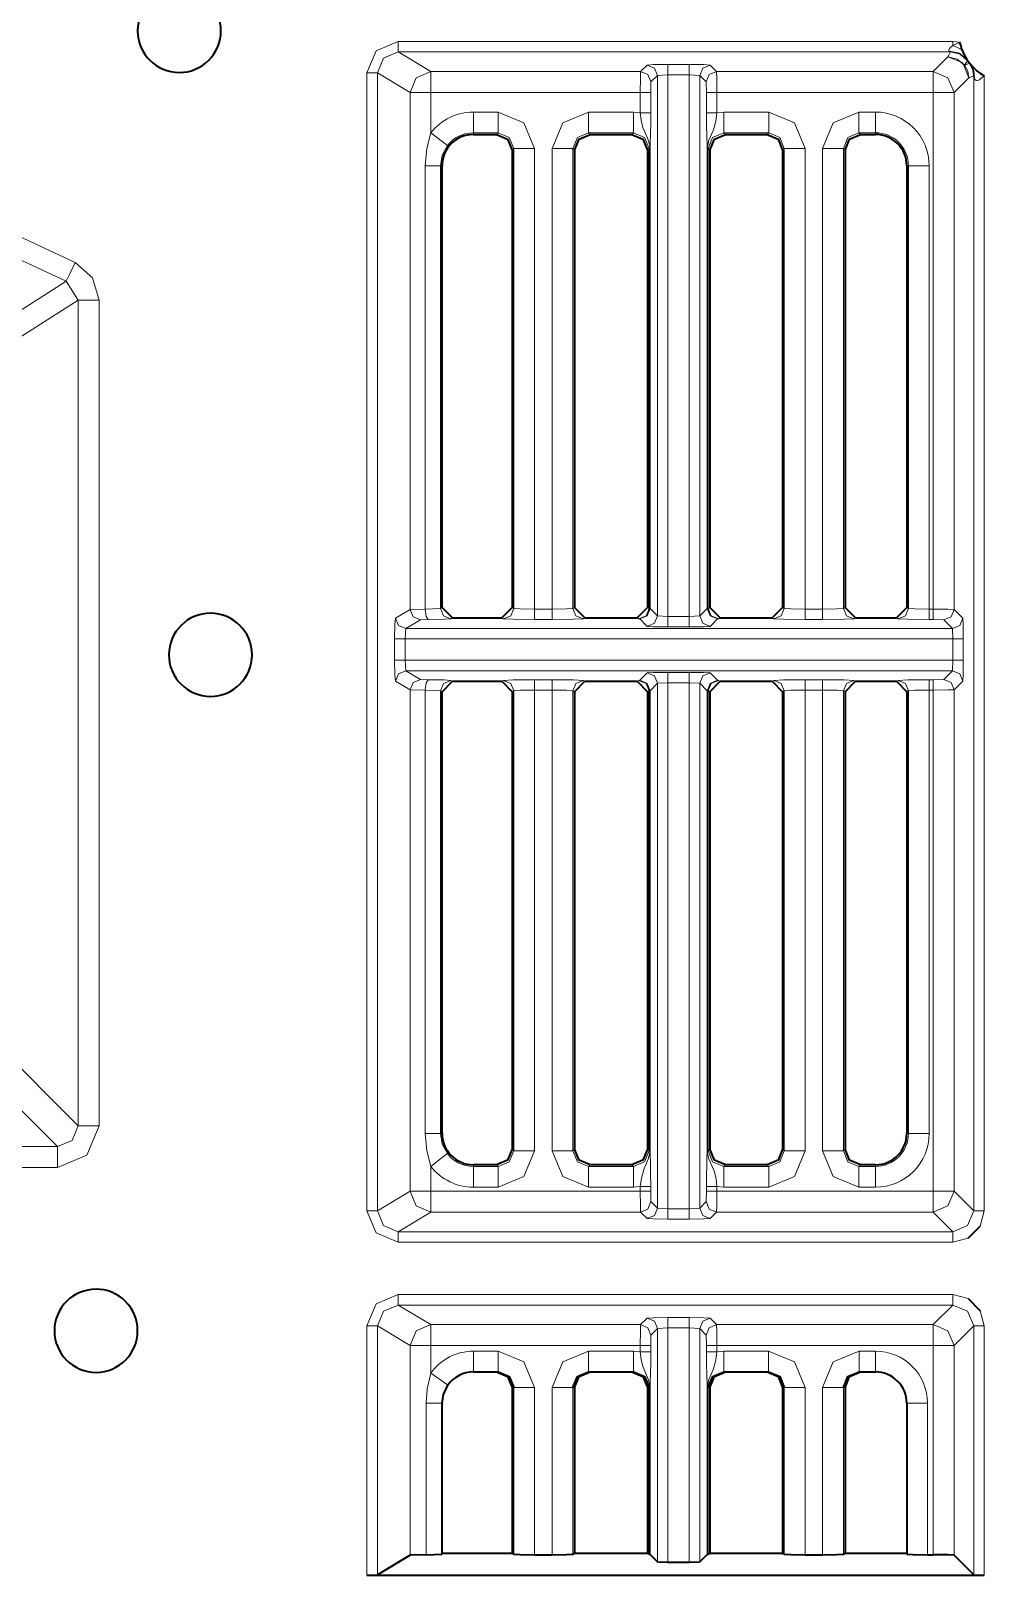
# Model space of a CAD drawing. Header units: millimetres. Extents: x 0 to 2941, y -405 to 1422.
# Drawn here: x 403.4 to 449.3, y 701.4 to 775.7 of the extents above; entities that cross this region are included whole.
import ezdxf

# ---------------------------------------------------------------- set-up
doc = ezdxf.new("R2010")
doc.units = ezdxf.units.MM
doc.layers.add('FINE', color=9, linetype='Continuous')
doc.layers.add('OUTLINE', color=7, linetype='Continuous')

msp = doc.modelspace()

# ---------------------------------------------------------------- linework, layer by layer
at = {"layer": 'FINE', "lineweight": 9}
for p, q in [((447.754, 775.177), (421.089, 775.177)), ((448.077, 775.142), (447.754, 775.177)), ((421.089, 774.678), (447.638, 774.678)), ((422.663, 773.734), (421.089, 774.678)), ((447.517, 774.441), (446.81, 773.734)), ((432.741, 773.734), (422.663, 773.734)), ((433.056, 774.049), (432.741, 773.734)), ((436.397, 773.734), (436.081, 774.049)), ((446.81, 773.734), (436.397, 773.734)), ((433.228, 772.734), (433.241, 773.234)), ((433.241, 773.234), (433.556, 773.55)), ((433.556, 773.55), (434.056, 773.575)), ((433.556, 747.558), (433.556, 773.55)), ((434.056, 773.575), (434.056, 747.532)), ((434.056, 773.575), (435.082, 773.575)), ((435.082, 773.575), (435.582, 773.55)), ((435.082, 747.532), (435.082, 773.575)), ((435.582, 773.55), (435.897, 773.234)), ((435.582, 773.55), (435.582, 747.558)), ((435.897, 773.234), (435.91, 772.734)), ((447.81, 772.734), (448.516, 773.441)), ((448.754, 773.521), (448.754, 718.953)), ((449.253, 718.953), (449.253, 773.533)), ((421.664, 772.734), (421.664, 747.873)), ((422.663, 772.734), (432.728, 772.734)), ((422.663, 770.786), (422.663, 772.734)), ((432.728, 772.734), (432.728, 771.758)), ((433.228, 771.758), (433.228, 772.734)), ((435.91, 772.734), (435.91, 771.758)), ((436.409, 772.734), (446.81, 772.734)), ((436.409, 771.758), (436.409, 772.734)), ((446.81, 772.734), (446.81, 747.886)), ((447.81, 747.873), (447.81, 772.734)), ((425.901, 771.789), (424.704, 771.789)), ((432.401, 771.789), (430.236, 771.789)), ((432.728, 771.758), (432.401, 771.789)), ((436.737, 771.789), (436.409, 771.758)), ((438.901, 771.789), (436.737, 771.789)), ((444.035, 771.789), (443.237, 771.789)), ((424.704, 770.709), (424.704, 770.79)), ((432.401, 770.79), (432.32, 770.709)), ((436.818, 770.709), (436.737, 770.79)), ((436.737, 770.79), (438.901, 770.79)), ((438.901, 770.79), (438.82, 770.709)), ((443.318, 770.709), (443.237, 770.79)), ((426.569, 769.96), (426.65, 770.041)), ((426.65, 770.041), (426.65, 747.923)), ((427.649, 747.886), (427.649, 770.041)), ((428.489, 770.041), (428.489, 747.886)), ((433.069, 769.96), (433.15, 770.041)), ((433.15, 770.041), (433.15, 747.923)), ((433.182, 770.041), (433.182, 747.915)), ((433.199, 747.915), (433.199, 770.041)), ((435.939, 770.041), (435.939, 747.915)), ((435.955, 747.915), (435.955, 770.041)), ((435.987, 770.041), (436.069, 769.96)), ((439.569, 769.96), (439.65, 770.041)), ((439.65, 770.041), (439.65, 747.923)), ((441.489, 770.041), (441.489, 747.886)), ((442.487, 770.041), (442.569, 769.96)), ((442.487, 747.923), (442.487, 770.041)), ((405.559, 764.559), (395.655, 769.177)), ((422.391, 769.209), (422.391, 747.885)), ((423.119, 769.209), (423.204, 769.209)), ((423.119, 747.921), (423.119, 769.209)), ((445.535, 769.209), (445.616, 769.209)), ((445.616, 769.209), (445.616, 747.923)), ((446.615, 747.886), (446.615, 769.209)), ((395.233, 768.272), (405.137, 763.654)), ((405.137, 763.654), (382.965, 749.529)), ((405.137, 763.654), (405.713, 762.749)), ((383.541, 748.624), (405.713, 762.749)), ((405.713, 762.749), (405.713, 723.042)), ((406.711, 723.042), (406.711, 762.749)), ((421.664, 747.873), (420.963, 747.453)), ((422.391, 747.885), (421.664, 747.873)), ((423.119, 747.921), (422.391, 747.885)), ((423.204, 747.964), (423.119, 747.921)), ((426.65, 747.923), (426.569, 747.964)), ((428.489, 747.886), (427.649, 747.886)), ((429.569, 747.964), (429.487, 747.923)), ((433.15, 747.923), (433.069, 747.964)), ((433.182, 747.915), (433.15, 747.923)), ((433.556, 747.558), (433.199, 747.915)), ((435.939, 747.915), (435.582, 747.558)), ((435.987, 747.923), (435.955, 747.915)), ((439.65, 747.923), (439.569, 747.964)), ((441.489, 747.886), (440.649, 747.886)), ((442.569, 747.964), (442.487, 747.923)), ((445.616, 747.923), (445.535, 747.964)), ((446.81, 747.886), (446.615, 747.886)), ((448.23, 747.453), (447.81, 747.873)), ((421.462, 746.953), (422.163, 747.373)), ((422.163, 747.373), (422.527, 747.386)), ((423.618, 747.421), (423.704, 747.464)), ((426.069, 747.464), (426.151, 747.423)), ((427.649, 747.386), (428.489, 747.386)), ((429.987, 747.423), (430.069, 747.464)), ((434.056, 747.532), (433.556, 747.558)), ((435.082, 747.532), (434.056, 747.532)), ((435.582, 747.558), (435.082, 747.532)), ((436.487, 747.423), (436.569, 747.464)), ((440.649, 747.386), (441.489, 747.386)), ((442.987, 747.423), (443.069, 747.464)), ((445.035, 747.464), (445.117, 747.423)), ((446.615, 747.386), (446.81, 747.386)), ((446.81, 747.386), (447.31, 747.373)), ((447.31, 747.373), (447.73, 746.953)), ((420.92, 746.453), (420.92, 745.427)), ((447.756, 746.453), (421.42, 746.453)), ((421.462, 746.953), (447.73, 746.953)), ((447.73, 746.953), (447.756, 746.453)), ((447.756, 746.453), (447.756, 745.427)), ((448.255, 745.427), (448.255, 746.453)), ((405.713, 723.042), (383.541, 745.214)), ((421.42, 745.427), (447.756, 745.427)), ((421.462, 744.928), (421.42, 745.427)), ((447.73, 744.928), (421.462, 744.928)), ((422.163, 744.507), (421.462, 744.928)), ((433.056, 744.823), (432.699, 744.466)), ((435.082, 744.848), (434.056, 744.848)), ((436.439, 744.466), (436.081, 744.823)), ((447.73, 744.928), (447.31, 744.508)), ((447.756, 745.427), (447.73, 744.928)), ((420.963, 744.428), (421.664, 744.008)), ((421.664, 744.008), (421.664, 719.897)), ((421.664, 744.008), (422.391, 743.996)), ((422.391, 743.996), (423.119, 743.96)), ((422.391, 743.996), (422.391, 722.672)), ((423.704, 744.417), (423.618, 744.46)), ((426.151, 744.458), (426.069, 744.417)), ((427.649, 721.84), (427.649, 743.995)), ((427.649, 743.995), (428.489, 743.995)), ((428.489, 743.995), (428.489, 721.84)), ((430.069, 744.417), (429.987, 744.458)), ((432.651, 744.458), (432.569, 744.417)), ((432.699, 744.466), (432.651, 744.458)), ((433.199, 743.966), (433.556, 744.323)), ((433.556, 744.323), (434.056, 744.349)), ((433.556, 719.082), (433.556, 744.323)), ((434.056, 744.349), (434.056, 719.056)), ((434.056, 744.349), (435.082, 744.349)), ((435.082, 719.056), (435.082, 744.349)), ((435.082, 744.349), (435.582, 744.323)), ((435.582, 744.323), (435.582, 719.082)), ((435.582, 744.323), (435.939, 743.966)), ((436.487, 744.458), (436.439, 744.466)), ((436.569, 744.417), (436.487, 744.458)), ((439.151, 744.458), (439.069, 744.417)), ((441.489, 744.495), (440.649, 744.495)), ((441.489, 743.995), (441.489, 721.84)), ((443.069, 744.417), (442.987, 744.458)), ((445.117, 744.458), (445.035, 744.417)), ((446.81, 744.495), (446.615, 744.495)), ((446.615, 722.672), (446.615, 743.995)), ((446.615, 743.995), (446.81, 743.995)), ((447.31, 744.508), (446.81, 744.495)), ((446.81, 743.995), (446.81, 719.897)), ((447.81, 744.008), (448.23, 744.428)), ((447.81, 719.897), (447.81, 744.008)), ((423.119, 722.672), (423.119, 743.96)), ((423.119, 743.96), (423.204, 743.917)), ((429.487, 743.958), (429.569, 743.917)), ((433.15, 743.958), (433.182, 743.966)), ((433.199, 721.84), (433.199, 743.966)), ((435.939, 743.966), (435.939, 721.84)), ((435.955, 721.84), (435.955, 743.966)), ((435.955, 743.966), (435.987, 743.958)), ((435.987, 721.84), (435.987, 743.958)), ((435.987, 743.958), (436.069, 743.917)), ((442.487, 743.958), (442.569, 743.917)), ((445.535, 743.917), (445.616, 743.958)), ((445.616, 743.958), (445.616, 722.672)), ((423.204, 722.672), (423.119, 722.672)), ((445.616, 722.672), (445.535, 722.672)), ((426.65, 721.84), (426.569, 721.921)), ((433.15, 721.84), (433.069, 721.921)), ((436.069, 721.921), (435.987, 721.84)), ((439.65, 721.84), (439.569, 721.921)), ((399.71, 721.046), (404.715, 721.046)), ((422.663, 719.897), (422.663, 721.094)), ((424.704, 721.091), (424.704, 721.172)), ((425.901, 721.091), (424.704, 721.091)), ((425.82, 721.172), (425.901, 721.091)), ((430.236, 721.091), (430.318, 721.172)), ((432.401, 721.091), (430.236, 721.091)), ((432.32, 721.172), (432.401, 721.091)), ((436.737, 721.091), (436.818, 721.172)), ((438.901, 721.091), (436.737, 721.091)), ((438.82, 721.172), (438.901, 721.091)), ((444.035, 721.172), (444.035, 721.091)), ((421.664, 719.897), (420.089, 718.952)), ((433.228, 719.897), (433.228, 720.123)), ((433.241, 719.397), (433.228, 719.897)), ((435.91, 719.897), (435.897, 719.397)), ((435.91, 720.123), (435.91, 719.897)), ((436.409, 719.897), (436.409, 720.123)), ((436.409, 720.123), (436.737, 720.092)), ((446.81, 719.897), (436.409, 719.897)), ((436.737, 720.092), (438.901, 720.092)), ((443.237, 720.092), (444.035, 720.092)), ((448.754, 718.953), (447.81, 719.897)), ((421.089, 717.953), (422.663, 718.897)), ((422.663, 718.897), (432.741, 718.897)), ((432.741, 718.897), (433.056, 718.582)), ((433.556, 719.082), (433.241, 719.397)), ((434.056, 719.056), (433.556, 719.082)), ((435.082, 719.056), (434.056, 719.056)), ((435.582, 719.082), (435.082, 719.056)), ((435.897, 719.397), (435.582, 719.082)), ((436.081, 718.582), (436.397, 718.897)), ((436.397, 718.897), (446.81, 718.897)), ((446.81, 718.897), (447.754, 717.953)), ((449.066, 718.226), (449.253, 718.953)), ((434.056, 718.556), (435.082, 718.556)), ((447.754, 717.953), (421.089, 717.953)), ((421.089, 717.454), (447.754, 717.454)), ((447.754, 717.454), (448.481, 717.641)), ((447.754, 714.927), (421.089, 714.927)), ((447.754, 714.428), (446.81, 713.484)), ((448.481, 714.739), (447.754, 714.927)), ((433.056, 713.799), (432.741, 713.484)), ((435.082, 713.824), (434.056, 713.824)), ((436.397, 713.484), (436.081, 713.799)), ((449.253, 713.428), (449.066, 714.155)), ((419.589, 713.428), (419.589, 701.44)), ((432.741, 713.484), (422.663, 713.484)), ((433.241, 712.984), (433.556, 713.299)), ((433.556, 713.299), (434.056, 713.325)), ((433.556, 702.082), (433.556, 713.299)), ((434.056, 713.325), (434.056, 702.069)), ((434.056, 713.325), (435.082, 713.325)), ((435.082, 702.069), (435.082, 713.325)), ((435.082, 713.325), (435.582, 713.299)), ((435.582, 713.299), (435.582, 702.082)), ((446.81, 713.484), (436.397, 713.484)), ((449.253, 701.44), (449.253, 713.428)), ((421.664, 712.484), (421.664, 702.397)), ((432.396, 712.208), (430.241, 712.208)), ((432.728, 712.177), (432.396, 712.208)), ((432.728, 712.484), (432.728, 712.177)), ((435.91, 712.484), (435.91, 712.177)), ((436.409, 712.177), (436.409, 712.484)), ((436.409, 712.484), (446.81, 712.484)), ((436.741, 712.208), (436.409, 712.177)), ((438.896, 712.208), (436.741, 712.208)), ((444.035, 712.208), (443.241, 712.208)), ((446.81, 712.484), (446.81, 702.422)), ((447.81, 702.397), (447.81, 712.484)), ((427.649, 702.422), (427.649, 710.459)), ((428.489, 710.459), (428.489, 702.422)), ((433.069, 710.459), (433.15, 710.459)), ((433.15, 710.459), (433.15, 702.447)), ((433.182, 710.459), (433.182, 702.442)), ((433.199, 702.439), (433.199, 710.459)), ((435.939, 710.459), (435.939, 702.439)), ((435.955, 702.442), (435.955, 710.459)), ((440.649, 702.422), (440.649, 710.459)), ((441.489, 710.459), (441.489, 702.422)), ((422.433, 709.708), (422.433, 702.422)), ((446.535, 702.422), (446.535, 709.708))]:
    msp.add_line(p, q, dxfattribs=at)
for points in [[(421.089, 775.177), (420.029, 774.739), (419.589, 773.679)], [(421.089, 775.177), (421.089, 774.829), (421.089, 774.678)], [(447.754, 775.177), (447.754, 775.078), (447.754, 774.982)], [(420.089, 773.679), (420.382, 774.385), (421.089, 774.678)], [(447.638, 774.678), (447.546, 774.498), (447.517, 774.441)], [(448.317, 774.041), (447.964, 774.335), (447.517, 774.441)], [(447.517, 774.441), (448.223, 774.148), (448.516, 773.441)], [(447.754, 774.982), (447.645, 774.892), (447.595, 774.838), (447.563, 774.784), (447.56, 774.775), (447.561, 774.74), (447.582, 774.713), (447.589, 774.709), (447.602, 774.702), (447.632, 774.683), (447.638, 774.678)], [(447.589, 774.709), (448.068, 774.623), (448.425, 774.321)], [(448.457, 774.251), (448.1, 774.564), (447.638, 774.678)], [(448.077, 775.142), (448.07, 775.139), (447.754, 774.982)], [(447.754, 774.982), (447.981, 774.884), (448.193, 774.767)], [(422.663, 773.734), (421.956, 773.441), (421.664, 772.734)], [(422.663, 773.734), (422.663, 773.432), (422.663, 772.734)], [(432.741, 773.734), (432.732, 773.432), (432.728, 772.734)], [(433.241, 773.234), (433.094, 773.587), (432.741, 773.734)], [(435.082, 774.075), (434.056, 774.075), (433.358, 774.067), (433.056, 774.049)], [(433.556, 773.55), (433.41, 773.903), (433.056, 774.049)], [(434.056, 773.575), (434.056, 773.924), (434.056, 774.075)], [(435.082, 773.575), (435.082, 773.924), (435.082, 774.075)], [(436.081, 774.049), (435.78, 774.067), (435.082, 774.075)], [(435.582, 773.55), (435.728, 773.903), (436.081, 774.049)], [(435.897, 773.234), (436.043, 773.587), (436.397, 773.734)], [(436.409, 772.734), (436.406, 773.432), (436.397, 773.734)], [(446.81, 773.734), (446.81, 773.432), (446.81, 772.734)], [(447.81, 772.734), (447.517, 773.441), (446.81, 773.734)], [(448.317, 774.041), (448.347, 774.087), (448.409, 774.18), (448.457, 774.251)], [(448.54, 774.139), (448.371, 774.064), (448.317, 774.041)], [(448.317, 774.041), (448.465, 773.757), (448.516, 773.441)], [(448.457, 774.251), (448.434, 774.304), (448.425, 774.321)], [(448.611, 774.072), (448.585, 774.099), (448.54, 774.139)], [(448.54, 774.139), (448.699, 773.848), (448.754, 773.521)], [(448.611, 774.072), (448.764, 773.774), (448.785, 773.425)], [(419.589, 773.679), (419.935, 773.679), (420.089, 773.679)], [(419.589, 773.679), (419.589, 718.952), (420.029, 717.893), (421.089, 717.454)], [(420.089, 718.952), (420.089, 773.679), (421.664, 772.734)], [(448.516, 773.441), (448.713, 773.507), (448.754, 773.521)], [(448.754, 773.521), (448.758, 773.513), (448.768, 773.481), (448.785, 773.425)], [(448.785, 773.425), (448.811, 773.367), (448.847, 773.327), (448.897, 773.308), (448.94, 773.31), (449.026, 773.343), (449.059, 773.362), (449.199, 773.477), (449.245, 773.524), (449.253, 773.533)], [(421.664, 772.734), (421.971, 772.734), (422.663, 772.734)], [(433.228, 772.734), (433.077, 772.734), (432.728, 772.734)], [(435.91, 772.734), (436.061, 772.734), (436.409, 772.734)], [(447.81, 772.734), (447.508, 772.734), (446.81, 772.734)], [(424.704, 770.79), (424.704, 771.1), (424.704, 771.789)], [(425.901, 771.789), (425.901, 771.1), (425.901, 770.79)], [(427.649, 770.041), (427.137, 771.277), (425.901, 771.789)], [(430.236, 771.789), (429.001, 771.277), (428.489, 770.041)], [(430.236, 771.789), (430.236, 771.1), (430.236, 770.79)], [(432.401, 771.789), (432.401, 771.1), (432.401, 770.79)], [(433.228, 771.758), (433.077, 771.758), (432.728, 771.758)], [(432.728, 771.758), (432.771, 771.394), (432.849, 771.051), (433.074, 770.533), (433.125, 770.396), (433.154, 770.289), (433.178, 770.144), (433.182, 770.074), (433.182, 770.041)], [(433.199, 770.041), (433.199, 770.053), (433.199, 770.081), (433.201, 770.14), (433.202, 770.189), (433.205, 770.263), (433.219, 770.757), (433.226, 771.228), (433.228, 771.758)], [(435.91, 771.758), (436.061, 771.758), (436.409, 771.758)], [(435.91, 771.758), (435.913, 771.166), (435.922, 770.618), (435.935, 770.21), (435.938, 770.102), (435.939, 770.068), (435.939, 770.041)], [(435.955, 770.041), (435.958, 770.111), (435.967, 770.198), (436.027, 770.437), (436.248, 770.937), (436.359, 771.351), (436.409, 771.758)], [(436.737, 771.789), (436.737, 771.1), (436.737, 770.79)], [(438.901, 771.789), (438.901, 771.1), (438.901, 770.79)], [(440.649, 747.886), (440.649, 770.041), (440.137, 771.277), (438.901, 771.789)], [(443.237, 771.789), (442, 771.277), (441.489, 770.041)], [(443.237, 771.789), (443.237, 771.1), (443.237, 770.79)], [(444.035, 771.789), (444.035, 771.1), (444.035, 770.79)], [(422.663, 770.786), (422.459, 770.029), (422.391, 769.209)], [(423.453, 770.176), (423.207, 770.365), (422.663, 770.786)], [(424.704, 770.79), (425.901, 770.79), (425.82, 770.709)], [(425.901, 770.79), (426.432, 770.572), (426.65, 770.041)], [(429.487, 770.041), (429.706, 770.572), (430.236, 770.79)], [(430.318, 770.709), (430.236, 770.79), (432.401, 770.79)], [(432.401, 770.79), (432.932, 770.572), (433.15, 770.041)], [(435.987, 770.041), (436.206, 770.572), (436.737, 770.79)], [(438.901, 770.79), (439.432, 770.572), (439.65, 770.041)], [(442.487, 770.041), (442.706, 770.572), (443.237, 770.79)], [(443.237, 770.79), (444.035, 770.79), (444.035, 770.709)], [(423.119, 769.209), (423.202, 769.712), (423.453, 770.176)], [(427.649, 770.041), (426.96, 770.041), (426.65, 770.041)], [(429.487, 770.041), (429.177, 770.041), (428.489, 770.041)], [(429.487, 747.923), (429.487, 770.041), (429.569, 769.96)], [(433.182, 770.041), (433.161, 770.041), (433.15, 770.041)], [(433.199, 770.041), (433.194, 770.041), (433.182, 770.041)], [(435.939, 770.041), (435.944, 770.041), (435.955, 770.041)], [(435.987, 770.041), (435.977, 770.041), (435.955, 770.041)], [(436.069, 747.964), (435.987, 747.923), (435.987, 770.041)], [(440.649, 770.041), (439.96, 770.041), (439.65, 770.041)], [(441.489, 770.041), (442.177, 770.041), (442.487, 770.041)], [(423.119, 769.209), (422.901, 769.209), (422.391, 769.209)], [(445.616, 769.209), (445.926, 769.209), (446.615, 769.209)], [(405.559, 764.559), (405.268, 763.937), (405.137, 763.654)], [(406.711, 762.749), (406.399, 763.822), (405.559, 764.559)], [(406.711, 762.749), (406.025, 762.749), (405.713, 762.749)], [(421.664, 747.873), (421.81, 747.52), (422.163, 747.373)], [(422.391, 747.885), (422.432, 747.536), (422.527, 747.386)], [(423.119, 747.921), (423.265, 747.568), (423.618, 747.421)], [(426.65, 747.923), (426.504, 747.57), (426.151, 747.423)], [(427.649, 747.886), (426.96, 747.897), (426.65, 747.923)], [(427.649, 747.886), (427.649, 747.537), (427.649, 747.386)], [(429.487, 747.923), (429.177, 747.897), (428.489, 747.886)], [(428.489, 747.886), (428.489, 747.537), (428.489, 747.386)], [(429.487, 747.923), (429.634, 747.57), (429.987, 747.423)], [(433.15, 747.923), (433.004, 747.57), (432.651, 747.423)], [(433.199, 747.915), (433.052, 747.562), (432.699, 747.415)], [(433.182, 747.915), (433.04, 747.563), (432.699, 747.415)], [(433.199, 747.915), (433.194, 747.915), (433.182, 747.915)], [(435.939, 747.915), (436.085, 747.562), (436.439, 747.415)], [(435.955, 747.915), (435.944, 747.915), (435.939, 747.915)], [(435.955, 747.915), (436.098, 747.563), (436.439, 747.415)], [(435.987, 747.923), (436.134, 747.57), (436.487, 747.423)], [(439.151, 747.423), (439.504, 747.57), (439.65, 747.923)], [(440.649, 747.886), (439.96, 747.897), (439.65, 747.923)], [(440.649, 747.886), (440.649, 747.537), (440.649, 747.386)], [(442.487, 747.923), (442.177, 747.897), (441.489, 747.886)], [(441.489, 747.886), (441.489, 747.537), (441.489, 747.386)], [(442.487, 747.923), (442.634, 747.57), (442.987, 747.423)], [(445.117, 747.423), (445.469, 747.57), (445.616, 747.923)], [(446.615, 747.886), (445.926, 747.897), (445.616, 747.923)], [(446.615, 747.386), (446.615, 747.537), (446.615, 747.886)], [(446.81, 747.886), (446.81, 747.537), (446.81, 747.386)], [(447.81, 747.873), (447.508, 747.882), (446.81, 747.886)], [(447.81, 747.873), (447.663, 747.52), (447.31, 747.373)], [(420.963, 747.453), (420.933, 747.151), (420.92, 746.453)], [(420.963, 747.453), (421.109, 747.1), (421.462, 746.953)], [(422.527, 747.386), (423.292, 747.399), (423.618, 747.421)], [(426.151, 747.423), (426.616, 747.397), (427.649, 747.386)], [(428.489, 747.386), (429.521, 747.397), (429.987, 747.423)], [(432.569, 747.464), (432.651, 747.423), (432.699, 747.415)], [(432.699, 747.415), (433.056, 747.058), (433.358, 747.04), (434.056, 747.032)], [(433.556, 747.558), (433.41, 747.205), (433.056, 747.058)], [(434.056, 747.532), (434.056, 747.184), (434.056, 747.032)], [(434.056, 747.032), (435.082, 747.032), (435.78, 747.04), (436.081, 747.058)], [(435.082, 747.532), (435.082, 747.184), (435.082, 747.032)], [(435.582, 747.558), (435.728, 747.205), (436.081, 747.058)], [(436.081, 747.058), (436.439, 747.415), (436.487, 747.423)], [(439.069, 747.464), (439.151, 747.423), (439.616, 747.397), (440.649, 747.386)], [(441.489, 747.386), (442.521, 747.397), (442.987, 747.423)], [(445.117, 747.423), (445.582, 747.397), (446.615, 747.386)], [(448.23, 747.453), (448.083, 747.1), (447.73, 746.953)], [(448.255, 746.453), (448.248, 747.151), (448.23, 747.453)], [(420.92, 746.453), (421.074, 746.453), (421.42, 746.453)], [(421.42, 745.427), (421.42, 746.453), (421.462, 746.953)], [(448.255, 746.453), (448.104, 746.453), (447.756, 746.453)], [(420.92, 745.427), (421.074, 745.427), (421.42, 745.427)], [(420.92, 745.427), (420.933, 744.73), (420.963, 744.428)], [(420.963, 744.428), (421.109, 744.781), (421.462, 744.928)], [(434.056, 744.848), (433.358, 744.841), (433.056, 744.823)], [(433.056, 744.823), (433.41, 744.677), (433.556, 744.323)], [(434.056, 744.848), (434.056, 744.698), (434.056, 744.349)], [(435.082, 744.848), (435.082, 744.698), (435.082, 744.349)], [(436.081, 744.823), (435.78, 744.841), (435.082, 744.848)], [(436.081, 744.823), (435.728, 744.677), (435.582, 744.323)], [(448.23, 744.428), (448.083, 744.781), (447.73, 744.928)], [(448.255, 745.427), (448.104, 745.427), (447.756, 745.427)], [(448.23, 744.428), (448.248, 744.73), (448.255, 745.427)], [(382.543, 744.216), (404.715, 722.044), (399.71, 722.044)], [(421.664, 744.008), (421.81, 744.361), (422.163, 744.507)], [(423.618, 744.46), (423.292, 744.482), (422.527, 744.495), (422.163, 744.507)], [(422.391, 743.996), (422.432, 744.345), (422.527, 744.495)], [(423.119, 743.96), (423.265, 744.313), (423.618, 744.46)], [(428.489, 744.495), (427.649, 744.495), (426.616, 744.484), (426.151, 744.458)], [(426.151, 744.458), (426.504, 744.311), (426.65, 743.958)], [(426.65, 743.958), (426.96, 743.984), (427.649, 743.995)], [(427.649, 744.495), (427.649, 744.344), (427.649, 743.995)], [(428.489, 744.495), (428.489, 744.344), (428.489, 743.995)], [(429.987, 744.458), (429.521, 744.484), (428.489, 744.495)], [(428.489, 743.995), (429.177, 743.984), (429.487, 743.958)], [(429.987, 744.458), (429.634, 744.311), (429.487, 743.958)], [(432.651, 744.458), (433.004, 744.311), (433.15, 743.958)], [(432.699, 744.466), (433.052, 744.319), (433.199, 743.966)], [(432.699, 744.466), (433.04, 744.318), (433.182, 743.966)], [(436.439, 744.466), (436.085, 744.319), (435.939, 743.966)], [(436.439, 744.466), (436.098, 744.318), (435.955, 743.966)], [(436.487, 744.458), (436.134, 744.311), (435.987, 743.958)], [(440.649, 744.495), (439.616, 744.484), (439.151, 744.458)], [(439.65, 743.958), (439.504, 744.311), (439.151, 744.458)], [(439.65, 743.958), (439.96, 743.984), (440.649, 743.995)], [(440.649, 743.995), (440.649, 744.344), (440.649, 744.495)], [(440.649, 721.84), (440.649, 743.995), (441.489, 743.995)], [(441.489, 743.995), (441.489, 744.344), (441.489, 744.495)], [(442.987, 744.458), (442.521, 744.484), (441.489, 744.495)], [(441.489, 743.995), (442.177, 743.984), (442.487, 743.958)], [(442.987, 744.458), (442.634, 744.311), (442.487, 743.958)], [(446.615, 744.495), (445.582, 744.484), (445.117, 744.458)], [(445.616, 743.958), (445.469, 744.311), (445.117, 744.458)], [(445.616, 743.958), (445.926, 743.984), (446.615, 743.995)], [(446.615, 743.995), (446.615, 744.344), (446.615, 744.495)], [(446.81, 743.995), (446.81, 744.344), (446.81, 744.495)], [(446.81, 743.995), (447.508, 743.999), (447.81, 744.008)], [(447.81, 744.008), (447.663, 744.361), (447.31, 744.508)], [(426.569, 743.917), (426.65, 743.958), (426.65, 721.84)], [(429.569, 721.921), (429.487, 721.84), (429.487, 743.958)], [(433.182, 743.966), (433.182, 721.84), (433.18, 721.769), (433.171, 721.683), (433.111, 721.443), (432.89, 720.944), (432.778, 720.53), (432.728, 720.123)], [(433.069, 743.917), (433.15, 743.958), (433.15, 721.84)], [(433.182, 743.966), (433.194, 743.966), (433.199, 743.966)], [(435.939, 743.966), (435.944, 743.966), (435.955, 743.966)], [(439.569, 743.917), (439.65, 743.958), (439.65, 721.84)], [(442.569, 721.921), (442.487, 721.84), (442.487, 743.958)], [(405.713, 723.042), (405.422, 722.335), (404.715, 722.044)], [(404.715, 721.046), (406.127, 721.63), (406.711, 723.042)], [(406.711, 723.042), (406.025, 723.042), (405.713, 723.042)], [(423.119, 722.672), (422.901, 722.672), (422.391, 722.672)], [(422.391, 722.672), (422.462, 721.837), (422.663, 721.094)], [(423.453, 721.705), (423.206, 722.16), (423.119, 722.672)], [(445.616, 722.672), (445.926, 722.672), (446.615, 722.672)], [(404.715, 721.046), (404.715, 721.732), (404.715, 722.044)], [(424.704, 720.092), (425.901, 720.092), (427.137, 720.604), (427.649, 721.84)], [(426.65, 721.84), (426.432, 721.309), (425.901, 721.091)], [(427.649, 721.84), (426.96, 721.84), (426.65, 721.84)], [(429.487, 721.84), (429.177, 721.84), (428.489, 721.84)], [(428.489, 721.84), (429.001, 720.604), (430.236, 720.092)], [(430.236, 721.091), (429.706, 721.309), (429.487, 721.84)], [(433.182, 721.84), (433.161, 721.84), (433.15, 721.84), (432.932, 721.309), (432.401, 721.091), (432.401, 720.781), (432.401, 720.092)], [(433.199, 721.84), (433.194, 721.84), (433.182, 721.84)], [(433.228, 720.123), (433.225, 720.715), (433.216, 721.263), (433.203, 721.671), (433.2, 721.779), (433.199, 721.813), (433.199, 721.84)], [(435.939, 721.84), (435.939, 721.827), (435.938, 721.8), (435.937, 721.741), (435.936, 721.692), (435.933, 721.617), (435.919, 721.124), (435.912, 720.653), (435.91, 720.123)], [(435.939, 721.84), (435.944, 721.84), (435.955, 721.84)], [(436.409, 720.123), (436.367, 720.487), (436.289, 720.83), (436.064, 721.348), (436.013, 721.485), (435.984, 721.591), (435.96, 721.737), (435.956, 721.807), (435.955, 721.84)], [(435.987, 721.84), (435.977, 721.84), (435.955, 721.84)], [(436.737, 721.091), (436.206, 721.309), (435.987, 721.84)], [(439.65, 721.84), (439.432, 721.309), (438.901, 721.091)], [(438.901, 720.092), (440.137, 720.604), (440.649, 721.84)], [(440.649, 721.84), (439.96, 721.84), (439.65, 721.84)], [(441.489, 721.84), (442.177, 721.84), (442.487, 721.84)], [(441.489, 721.84), (442, 720.604), (443.237, 720.092)], [(443.237, 721.091), (442.706, 721.309), (442.487, 721.84)], [(423.453, 721.705), (423.207, 721.516), (422.663, 721.094)], [(424.704, 720.092), (424.704, 720.781), (424.704, 721.091)], [(425.901, 720.092), (425.901, 720.781), (425.901, 721.091)], [(430.236, 721.091), (430.236, 720.781), (430.236, 720.092)], [(436.737, 721.091), (436.737, 720.781), (436.737, 720.092)], [(438.901, 721.091), (438.901, 720.781), (438.901, 720.092)], [(444.035, 721.091), (443.237, 721.091), (443.318, 721.172)], [(443.237, 721.091), (443.237, 720.781), (443.237, 720.092)], [(444.035, 721.091), (444.035, 720.781), (444.035, 720.092)], [(421.664, 719.897), (421.956, 719.19), (422.663, 718.897)], [(422.663, 719.897), (421.971, 719.897), (421.664, 719.897)], [(432.728, 720.123), (432.728, 719.897), (422.663, 719.897)], [(422.663, 719.897), (422.663, 719.199), (422.663, 718.897)], [(430.236, 720.092), (432.401, 720.092), (432.728, 720.123)], [(433.228, 720.123), (433.077, 720.123), (432.728, 720.123)], [(433.228, 719.897), (433.077, 719.897), (432.728, 719.897)], [(432.728, 719.897), (432.732, 719.199), (432.741, 718.897)], [(435.91, 720.123), (436.061, 720.123), (436.409, 720.123)], [(435.91, 719.897), (436.061, 719.897), (436.409, 719.897)], [(436.397, 718.897), (436.406, 719.199), (436.409, 719.897)], [(446.81, 719.897), (446.81, 719.199), (446.81, 718.897)], [(446.81, 718.897), (447.517, 719.19), (447.81, 719.897)], [(446.81, 719.897), (447.508, 719.897), (447.81, 719.897)], [(420.089, 718.952), (419.935, 718.952), (419.589, 718.952)], [(421.089, 717.953), (420.382, 718.246), (420.089, 718.952)], [(433.241, 719.397), (433.094, 719.044), (432.741, 718.897)], [(433.556, 719.082), (433.41, 718.728), (433.056, 718.582)], [(434.056, 719.056), (434.056, 718.707), (434.056, 718.556)], [(435.082, 719.056), (435.082, 718.707), (435.082, 718.556)], [(435.582, 719.082), (435.728, 718.728), (436.081, 718.582)], [(435.897, 719.397), (436.043, 719.044), (436.397, 718.897)], [(448.754, 718.953), (448.461, 718.246), (447.754, 717.953)], [(448.754, 718.953), (448.905, 718.953), (449.253, 718.953)], [(433.056, 718.582), (433.358, 718.564), (434.056, 718.556)], [(435.082, 718.556), (435.78, 718.564), (436.081, 718.582)], [(421.089, 717.953), (421.089, 717.802), (421.089, 717.454)], [(447.754, 717.953), (447.754, 717.802), (447.754, 717.454)], [(421.089, 714.927), (420.029, 714.488), (419.589, 713.428)], [(420.089, 713.428), (420.382, 714.135), (421.089, 714.428)], [(421.089, 714.927), (421.089, 714.578), (421.089, 714.428)], [(422.663, 713.484), (421.089, 714.428), (447.754, 714.428)], [(447.754, 714.927), (447.754, 714.578), (447.754, 714.428)], [(447.754, 714.428), (448.461, 714.135), (448.754, 713.428)], [(434.056, 713.824), (433.358, 713.817), (433.056, 713.799)], [(433.556, 713.299), (433.41, 713.652), (433.056, 713.799)], [(434.056, 713.325), (434.056, 713.674), (434.056, 713.824)], [(435.082, 713.325), (435.082, 713.674), (435.082, 713.824)], [(436.081, 713.799), (435.78, 713.817), (435.082, 713.824)], [(435.582, 713.299), (435.728, 713.652), (436.081, 713.799)], [(419.589, 713.428), (419.935, 713.428), (420.089, 713.428)], [(420.089, 701.453), (420.089, 713.428), (421.664, 712.484)], [(422.663, 713.484), (421.956, 713.19), (421.664, 712.484)], [(422.663, 713.484), (422.663, 713.182), (422.663, 712.484)], [(432.741, 713.484), (432.732, 713.182), (432.728, 712.484)], [(433.241, 712.984), (433.094, 713.337), (432.741, 713.484)], [(433.228, 712.177), (433.228, 712.484), (433.241, 712.984)], [(435.582, 713.299), (435.897, 712.984), (435.91, 712.484)], [(435.897, 712.984), (436.043, 713.337), (436.397, 713.484)], [(436.409, 712.484), (436.406, 713.182), (436.397, 713.484)], [(446.81, 713.484), (446.81, 713.182), (446.81, 712.484)], [(447.81, 712.484), (447.517, 713.191), (446.81, 713.484)], [(447.81, 712.484), (448.754, 713.428), (448.754, 701.453)], [(449.253, 713.428), (448.905, 713.428), (448.754, 713.428)], [(421.664, 712.484), (421.971, 712.484), (422.663, 712.484)], [(422.663, 711.152), (422.663, 712.484), (432.728, 712.484)], [(424.704, 712.208), (424.704, 711.501), (424.704, 711.208)], [(425.896, 712.208), (425.896, 711.501), (425.896, 711.208)], [(427.649, 710.459), (427.136, 711.696), (425.896, 712.208)], [(430.241, 712.208), (429.002, 711.696), (428.489, 710.459)], [(430.241, 712.208), (430.241, 711.501), (430.241, 711.208)], [(432.396, 712.208), (432.396, 711.501), (432.396, 711.208)], [(433.228, 712.484), (433.077, 712.484), (432.728, 712.484)], [(433.228, 712.177), (433.077, 712.177), (432.728, 712.177)], [(432.728, 712.177), (432.772, 711.812), (432.851, 711.468), (433.076, 710.947), (433.126, 710.811), (433.154, 710.705), (433.178, 710.56), (433.182, 710.491), (433.182, 710.459)], [(433.199, 710.459), (433.199, 710.471), (433.199, 710.498), (433.201, 710.557), (433.202, 710.605), (433.205, 710.678), (433.219, 711.175), (433.226, 711.646), (433.228, 712.177)], [(435.91, 712.484), (436.061, 712.484), (436.409, 712.484)], [(435.91, 712.177), (436.061, 712.177), (436.409, 712.177)], [(435.91, 712.177), (435.913, 711.582), (435.922, 711.035), (435.935, 710.627), (435.938, 710.519), (435.939, 710.485), (435.939, 710.459)], [(435.955, 710.459), (435.958, 710.529), (435.967, 710.615), (436.026, 710.854), (436.246, 711.354), (436.358, 711.768), (436.409, 712.177)], [(436.741, 712.208), (436.741, 711.501), (436.741, 711.208)], [(438.896, 712.208), (438.896, 711.501), (438.896, 711.208)], [(440.649, 710.459), (440.136, 711.696), (438.896, 712.208)], [(443.241, 712.208), (442.002, 711.696), (441.489, 710.459)], [(443.241, 711.208), (443.241, 711.501), (443.241, 712.208)], [(444.035, 711.208), (444.035, 711.501), (444.035, 712.208)], [(447.81, 712.484), (447.508, 712.484), (446.81, 712.484)], [(422.663, 711.152), (422.482, 710.402), (422.433, 709.708)], [(422.663, 711.152), (423.24, 710.744), (423.479, 710.574)], [(426.569, 710.459), (426.65, 710.459), (426.65, 702.447)], [(427.649, 710.459), (426.96, 710.459), (426.65, 710.459)], [(428.489, 710.459), (429.177, 710.459), (429.487, 710.459)], [(429.487, 702.447), (429.487, 710.459), (429.569, 710.459)], [(433.182, 710.459), (433.161, 710.459), (433.15, 710.459)], [(433.199, 710.459), (433.194, 710.459), (433.182, 710.459)], [(435.939, 710.459), (435.944, 710.459), (435.955, 710.459)], [(435.955, 710.459), (435.977, 710.459), (435.987, 710.459)], [(435.987, 702.447), (435.987, 710.459), (436.069, 710.459)], [(439.569, 710.459), (439.65, 710.459), (439.65, 702.447)], [(440.649, 710.459), (439.96, 710.459), (439.65, 710.459)], [(442.487, 710.459), (442.177, 710.459), (441.489, 710.459)], [(442.487, 702.447), (442.487, 710.459), (442.569, 710.459)], [(422.433, 709.708), (422.988, 709.708), (423.204, 709.708)], [(445.535, 709.708), (445.827, 709.708), (446.535, 709.708)]]:
    msp.add_lwpolyline(points, dxfattribs=at)
for points in [[(424.704, 771.788, 0.232249), (422.663, 770.786)], [(446.615, 769.209, 0.414223), (444.035, 771.788)], [(424.704, 770.79, 0.232242), (423.453, 770.176)], [(445.616, 769.209, 0.414214), (444.035, 770.79)], [(444.035, 721.091, 0.414214), (445.616, 722.672)], [(444.035, 720.092, 0.414223), (446.615, 722.672)], [(422.663, 721.094, 0.23217), (424.704, 720.092)], [(423.453, 721.705, 0.232246), (424.704, 721.091)], [(425.896, 712.208), (424.704, 712.208, 0.24348), (422.663, 711.152)], [(446.535, 709.708, 0.414229), (444.035, 712.208)]]:
    msp.add_lwpolyline(points, format="xyb", dxfattribs=at)
at = {"layer": 'OUTLINE', "lineweight": 40}
for p, q in [((424.704, 770.709), (425.82, 770.709)), ((430.318, 770.709), (432.32, 770.709)), ((436.818, 770.709), (438.82, 770.709)), ((426.569, 769.96), (426.569, 747.964)), ((429.569, 769.96), (429.569, 747.964)), ((433.069, 769.96), (433.069, 747.964)), ((436.069, 769.96), (436.069, 747.964)), ((439.569, 769.96), (439.569, 747.964)), ((442.569, 769.96), (442.569, 747.964)), ((423.204, 747.964), (423.204, 769.209)), ((445.535, 769.209), (445.535, 747.964)), ((423.704, 747.464), (423.204, 747.964)), ((426.569, 747.964), (426.069, 747.464)), ((430.069, 747.464), (429.569, 747.964)), ((433.069, 747.964), (432.569, 747.464)), ((436.569, 747.464), (436.069, 747.964)), ((439.569, 747.964), (439.069, 747.464)), ((443.069, 747.464), (442.569, 747.964)), ((445.535, 747.964), (445.035, 747.464)), ((423.704, 747.464), (426.069, 747.464)), ((430.069, 747.464), (432.569, 747.464)), ((436.569, 747.464), (439.069, 747.464)), ((443.069, 747.464), (445.035, 747.464)), ((423.204, 743.917), (423.704, 744.417)), ((429.569, 743.917), (430.069, 744.417)), ((430.069, 744.417), (432.569, 744.417)), ((432.569, 744.417), (433.069, 743.917)), ((436.069, 743.917), (436.569, 744.417)), ((436.569, 744.417), (439.069, 744.417)), ((439.069, 744.417), (439.569, 743.917)), ((442.569, 743.917), (443.069, 744.417)), ((443.069, 744.417), (445.035, 744.417)), ((445.035, 744.417), (445.535, 743.917)), ((423.204, 722.672), (423.204, 743.917)), ((429.569, 743.917), (429.569, 721.921)), ((433.069, 743.917), (433.069, 721.921)), ((436.069, 743.917), (436.069, 721.921)), ((439.569, 743.917), (439.569, 721.921)), ((442.569, 743.917), (442.569, 721.921)), ((445.535, 743.917), (445.535, 722.672)), ((425.82, 721.172), (424.704, 721.172)), ((432.32, 721.172), (430.318, 721.172)), ((438.82, 721.172), (436.818, 721.172)), ((444.035, 721.172), (443.318, 721.172)), ((448.481, 717.641), (449.066, 718.226)), ((448.481, 714.739), (449.066, 714.155)), ((424.704, 711.208), (425.896, 711.208)), ((430.241, 711.208), (432.396, 711.208)), ((436.741, 711.208), (438.896, 711.208)), ((443.241, 711.208), (444.035, 711.208)), ((426.569, 710.459), (426.569, 702.488)), ((429.569, 710.459), (429.569, 702.488)), ((433.069, 710.459), (433.069, 702.488)), ((436.069, 710.459), (436.069, 702.488)), ((439.569, 710.459), (439.569, 702.488)), ((442.569, 710.459), (442.569, 702.488)), ((423.204, 702.447), (423.204, 709.708)), ((445.535, 709.708), (445.535, 702.449)), ((422.433, 702.422), (421.664, 702.397)), ((422.433, 702.422), (423.204, 702.447)), ((423.204, 702.488), (426.569, 702.488)), ((426.65, 702.447), (426.569, 702.488)), ((427.649, 702.422), (428.489, 702.422)), ((429.487, 702.447), (429.569, 702.488)), ((429.569, 702.488), (433.069, 702.488)), ((433.15, 702.447), (433.069, 702.488)), ((433.15, 702.447), (433.182, 702.442)), ((433.199, 702.439), (433.182, 702.442)), ((433.556, 702.082), (433.199, 702.439)), ((435.582, 702.082), (435.939, 702.439)), ((435.955, 702.442), (435.939, 702.439)), ((435.955, 702.442), (435.987, 702.447)), ((435.987, 702.447), (436.069, 702.488)), ((436.069, 702.488), (439.569, 702.488)), ((439.65, 702.447), (439.569, 702.488)), ((440.649, 702.422), (441.489, 702.422)), ((442.487, 702.447), (442.569, 702.488)), ((442.569, 702.488), (445.535, 702.488)), ((446.535, 702.422), (446.81, 702.422)), ((421.664, 702.397), (420.089, 701.453)), ((433.556, 702.082), (434.056, 702.069)), ((434.056, 702.069), (435.082, 702.069)), ((435.082, 702.069), (435.582, 702.082)), ((448.754, 701.453), (447.81, 702.397)), ((419.589, 701.44), (420.089, 701.453)), ((419.589, 701.44), (449.253, 701.44)), ((448.754, 701.453), (449.253, 701.44))]:
    msp.add_line(p, q, dxfattribs=at)
for points in [[(412.567, 775.69, 0.414226), (410.567, 777.69, 0.414201), (408.567, 775.69, 0.414201), (410.567, 773.69, 0.414226)], [(410.066, 745.69, 0.414251), (412.067, 743.691, 0.414201), (414.067, 745.69, 0.414201), (412.067, 747.69, 0.414201)], [(404.567, 713.19, 0.414201), (406.567, 711.19, 0.414207), (408.567, 713.19, 0.414245), (406.567, 715.19, 0.414201)]]:
    msp.add_lwpolyline(points, format="xyb", close=True, dxfattribs=at)
for points in [[(448.077, 775.142, 0.039309), (448.193, 774.767)], [(448.193, 774.767, 0.050443), (448.425, 774.321)], [(448.425, 774.321, 0.031424), (448.611, 774.072)], [(448.611, 774.072, 0.084738), (449.253, 773.533)], [(424.704, 770.708, 0.414197), (423.204, 769.209)], [(445.535, 769.209, 0.414256), (444.035, 770.708)], [(423.204, 722.672, 0.414197), (424.704, 721.172)], [(444.035, 721.172, 0.414205), (445.535, 722.672)], [(424.704, 711.208, 0.243511), (423.479, 710.574)], [(445.535, 709.708, 0.414222), (444.035, 711.208)]]:
    msp.add_lwpolyline(points, format="xyb", dxfattribs=at)
for points in [[(425.82, 770.709), (426.35, 770.489), (426.569, 769.96)], [(429.569, 769.96), (429.788, 770.489), (430.318, 770.709)], [(432.32, 770.709), (432.85, 770.489), (433.069, 769.96)], [(436.069, 769.96), (436.288, 770.489), (436.818, 770.709)], [(438.82, 770.709), (439.35, 770.489), (439.569, 769.96)], [(442.569, 769.96), (442.788, 770.489), (443.318, 770.709), (444.035, 770.709)], [(423.704, 744.417), (426.069, 744.417), (426.569, 743.917)], [(426.569, 743.917), (426.569, 721.921), (426.35, 721.392), (425.82, 721.172)], [(430.318, 721.172), (429.788, 721.392), (429.569, 721.921)], [(433.069, 721.921), (432.85, 721.392), (432.32, 721.172)], [(436.818, 721.172), (436.288, 721.392), (436.069, 721.921)], [(439.569, 721.921), (439.35, 721.392), (438.82, 721.172)], [(443.318, 721.172), (442.788, 721.392), (442.569, 721.921)], [(423.204, 709.708), (423.263, 710.125), (423.479, 710.574)], [(425.818, 711.208), (426.349, 710.989), (426.569, 710.459)], [(425.896, 711.208), (426.429, 710.989), (426.65, 710.459)], [(429.487, 710.459), (429.708, 710.989), (430.241, 711.208)], [(429.569, 710.459), (429.789, 710.989), (430.32, 711.208)], [(432.318, 711.208), (432.849, 710.989), (433.069, 710.459)], [(432.396, 711.208), (432.929, 710.989), (433.15, 710.459)], [(435.987, 710.459), (436.208, 710.989), (436.741, 711.208)], [(436.069, 710.459), (436.289, 710.989), (436.82, 711.208)], [(438.818, 711.208), (439.349, 710.989), (439.569, 710.459)], [(438.896, 711.208), (439.429, 710.989), (439.65, 710.459)], [(442.487, 710.459), (442.708, 710.989), (443.241, 711.208)], [(442.569, 710.459), (442.789, 710.989), (443.32, 711.208)], [(426.65, 702.447), (426.96, 702.429), (427.649, 702.422)], [(428.489, 702.422), (429.177, 702.429), (429.487, 702.447)], [(439.65, 702.447), (439.96, 702.429), (440.649, 702.422)], [(441.489, 702.422), (442.177, 702.429), (442.487, 702.447)], [(445.535, 702.449), (445.827, 702.43), (446.535, 702.422)], [(447.81, 702.397), (447.508, 702.415), (446.81, 702.422)]]:
    msp.add_lwpolyline(points, dxfattribs=at)

doc.saveas('drawing.dxf')
